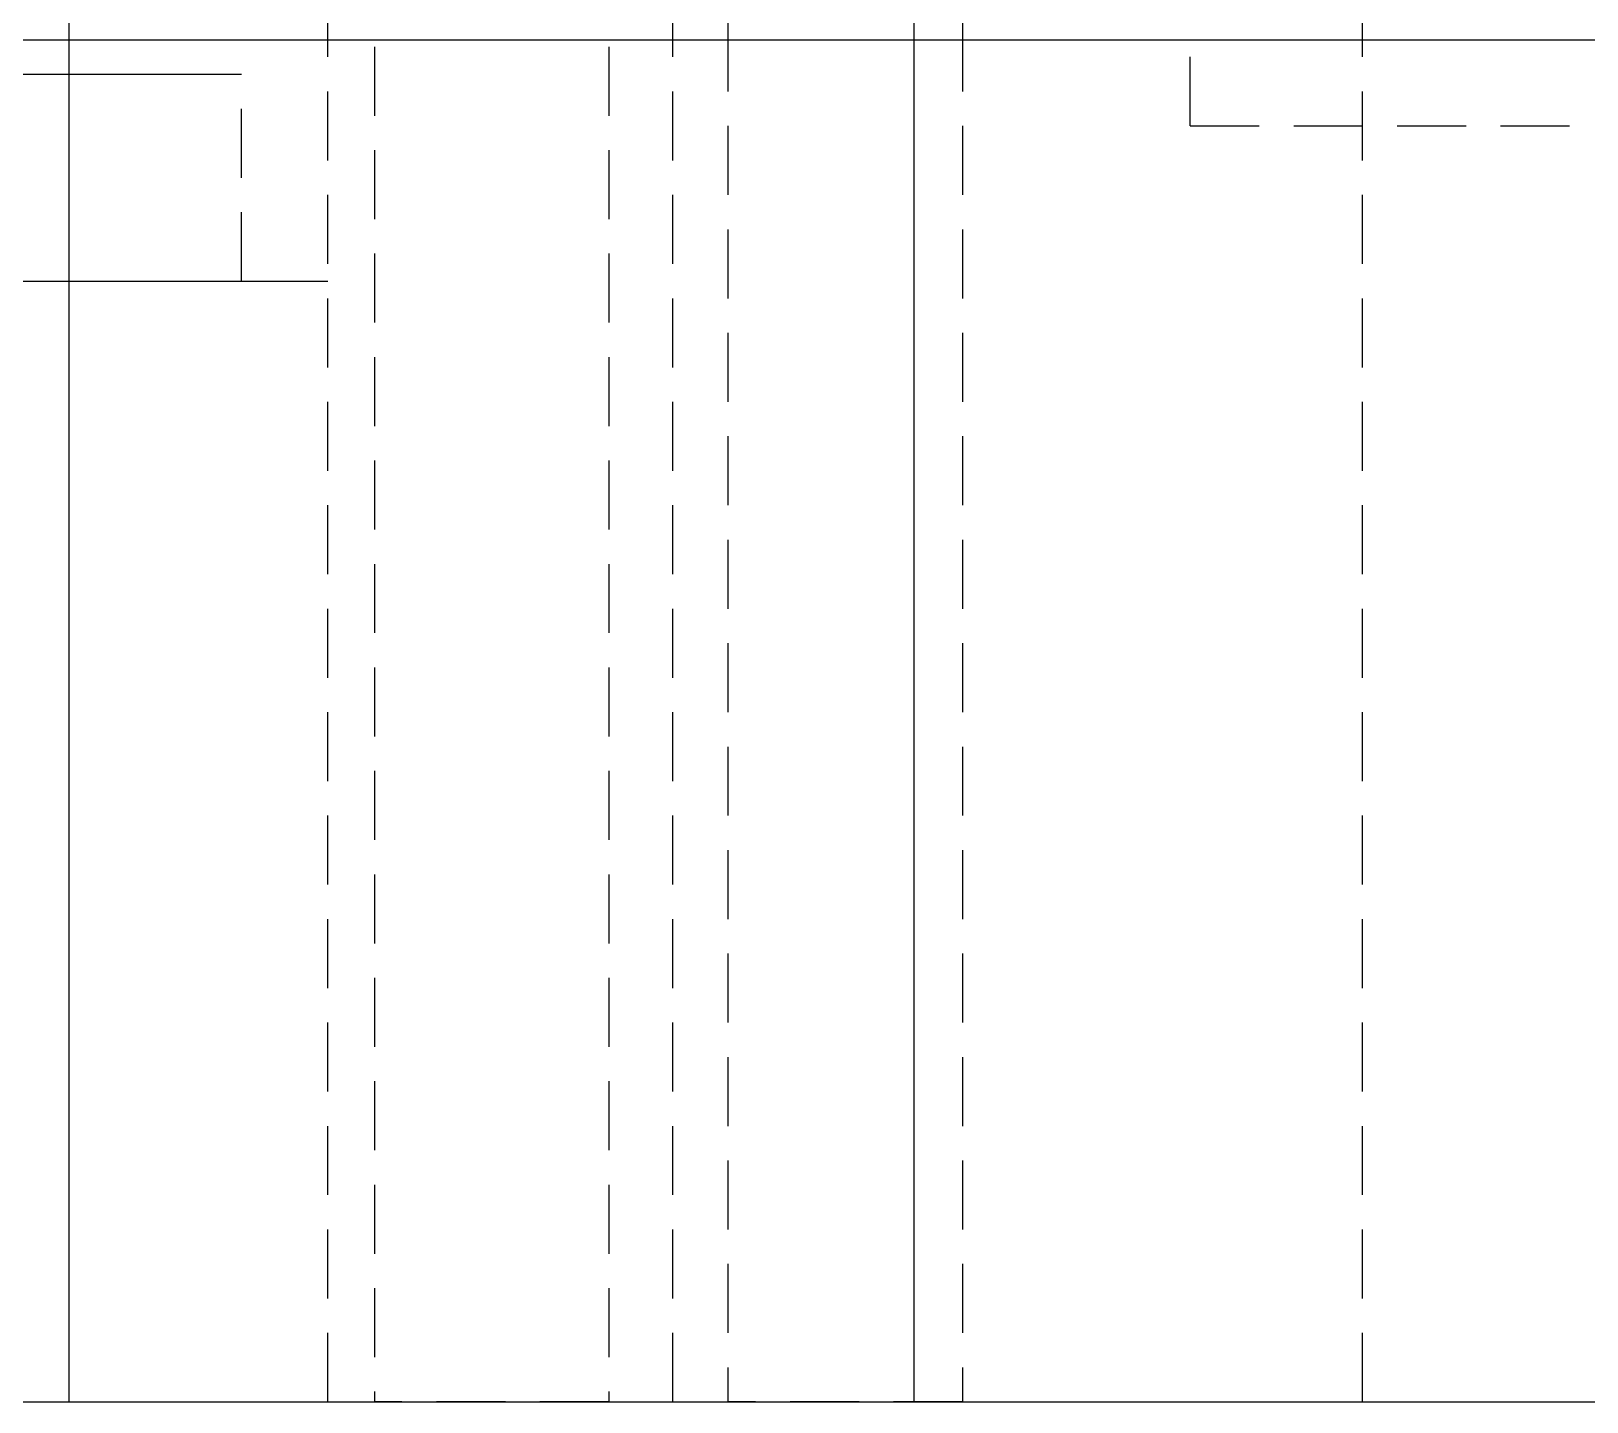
# Model space of a CAD drawing. Header units: metres. Extents: x -200 to 4040, y -1684 to 360.
# Drawn here: x 3541.4 to 3586.5, y -720 to -680.25 of the extents above; entities that cross this region are included whole.
import ezdxf

# ---------------------------------------------------------------- set-up
doc = ezdxf.new("R2010")
doc.units = ezdxf.units.M
doc.linetypes.add('DASHED2', pattern=[3, 2, -1])
doc.layers.add('GIZLI', color=8, linetype='DASHED2')
doc.layers.add('GORUNEN', color=7, linetype='Continuous')

msp = doc.modelspace()

# ---------------------------------------------------------------- linework, layer by layer
at = {"layer": 'GIZLI'}
for points in [[(3575, -683), (3575, -642.5)], [(3575, -683), (3575, -642.5)], [(3560, -720), (3560, -645.5)], [(3560, -720), (3560, -645.5)], [(3550, -720), (3550, -647)], [(3550, -720), (3550, -647)], [(3550, -720), (3550, -647)], [(3550, -720), (3550, -647)], [(3561.6, -647), (3561.6, -720)], [(3561.6, -647), (3561.6, -720)], [(3568.4, -647), (3568.4, -720)], [(3568.4, -647), (3568.4, -720)], [(3580, -720), (3580, -647)], [(3580, -720), (3580, -647)], [(3580, -720), (3580, -647)], [(3580, -720), (3580, -647)], [(3542.5, -720), (3542.5, -650.703)], [(3551.35, -650.703), (3551.35, -720)], [(3558.15, -650.703), (3558.15, -720)], [(3567, -720), (3567, -650.703)], [(3542.5, -680.5), (3542.5, -678.5)], [(3567, -680.5), (3567, -678.5)], [(3539.5, -680.5), (3740.5, -680.5)], [(3462.5, -681.5), (3547.5, -681.5)], [(3542.5, -681.5), (3547.5, -681.5)], [(3547.5, -687.5), (3547.5, -681.5)], [(3547.5, -687.5), (3547.5, -681.5)], [(3575, -683), (3705, -683)], [(3575, -683), (3705, -683)], [(3460, -687.5), (3550, -687.5)], [(3462.5, -687.5), (3547.5, -687.5)], [(3462.5, -687.5), (3547.5, -687.5)], [(3542.5, -687.5), (3550, -687.5)], [(3550, -720), (3550, -687.5)], [(3550, -720), (3550, -687.5)], [(3380, -720), (3900, -720)], [(3460, -720), (3550, -720)], [(3460, -720), (3550, -720)], [(3542.5, -720), (3567, -720)], [(3542.5, -720), (3567, -720)], [(3550, -720), (3580, -720)], [(3550, -720), (3580, -720)], [(3550, -720), (3580, -720)], [(3550, -720), (3580, -720)], [(3558.15, -720), (3551.35, -720)], [(3551.35, -720), (3554.75, -720)], [(3554.75, -720), (3558.15, -720)], [(3560, -720), (3720, -720)], [(3560, -720), (3720, -720)], [(3568.4, -720), (3561.6, -720)], [(3561.6, -720), (3565, -720)], [(3568.4, -720), (3561.6, -720)], [(3561.6, -720), (3565, -720)], [(3565, -720), (3568.4, -720)], [(3565, -720), (3568.4, -720)]]:
    msp.add_lwpolyline(points, dxfattribs=at)
at = {"layer": 'GORUNEN'}
for points in [[(3539.5, -680.5), (3605, -680.5)], [(3542.5, -720), (3542.5, -680.5)], [(3567, -720), (3567, -680.5)], [(3462.5, -681.5), (3542.5, -681.5)], [(3460, -687.5), (3542.5, -687.5)], [(3380, -720), (3900, -720)]]:
    msp.add_lwpolyline(points, dxfattribs=at)

doc.saveas('drawing.dxf')
